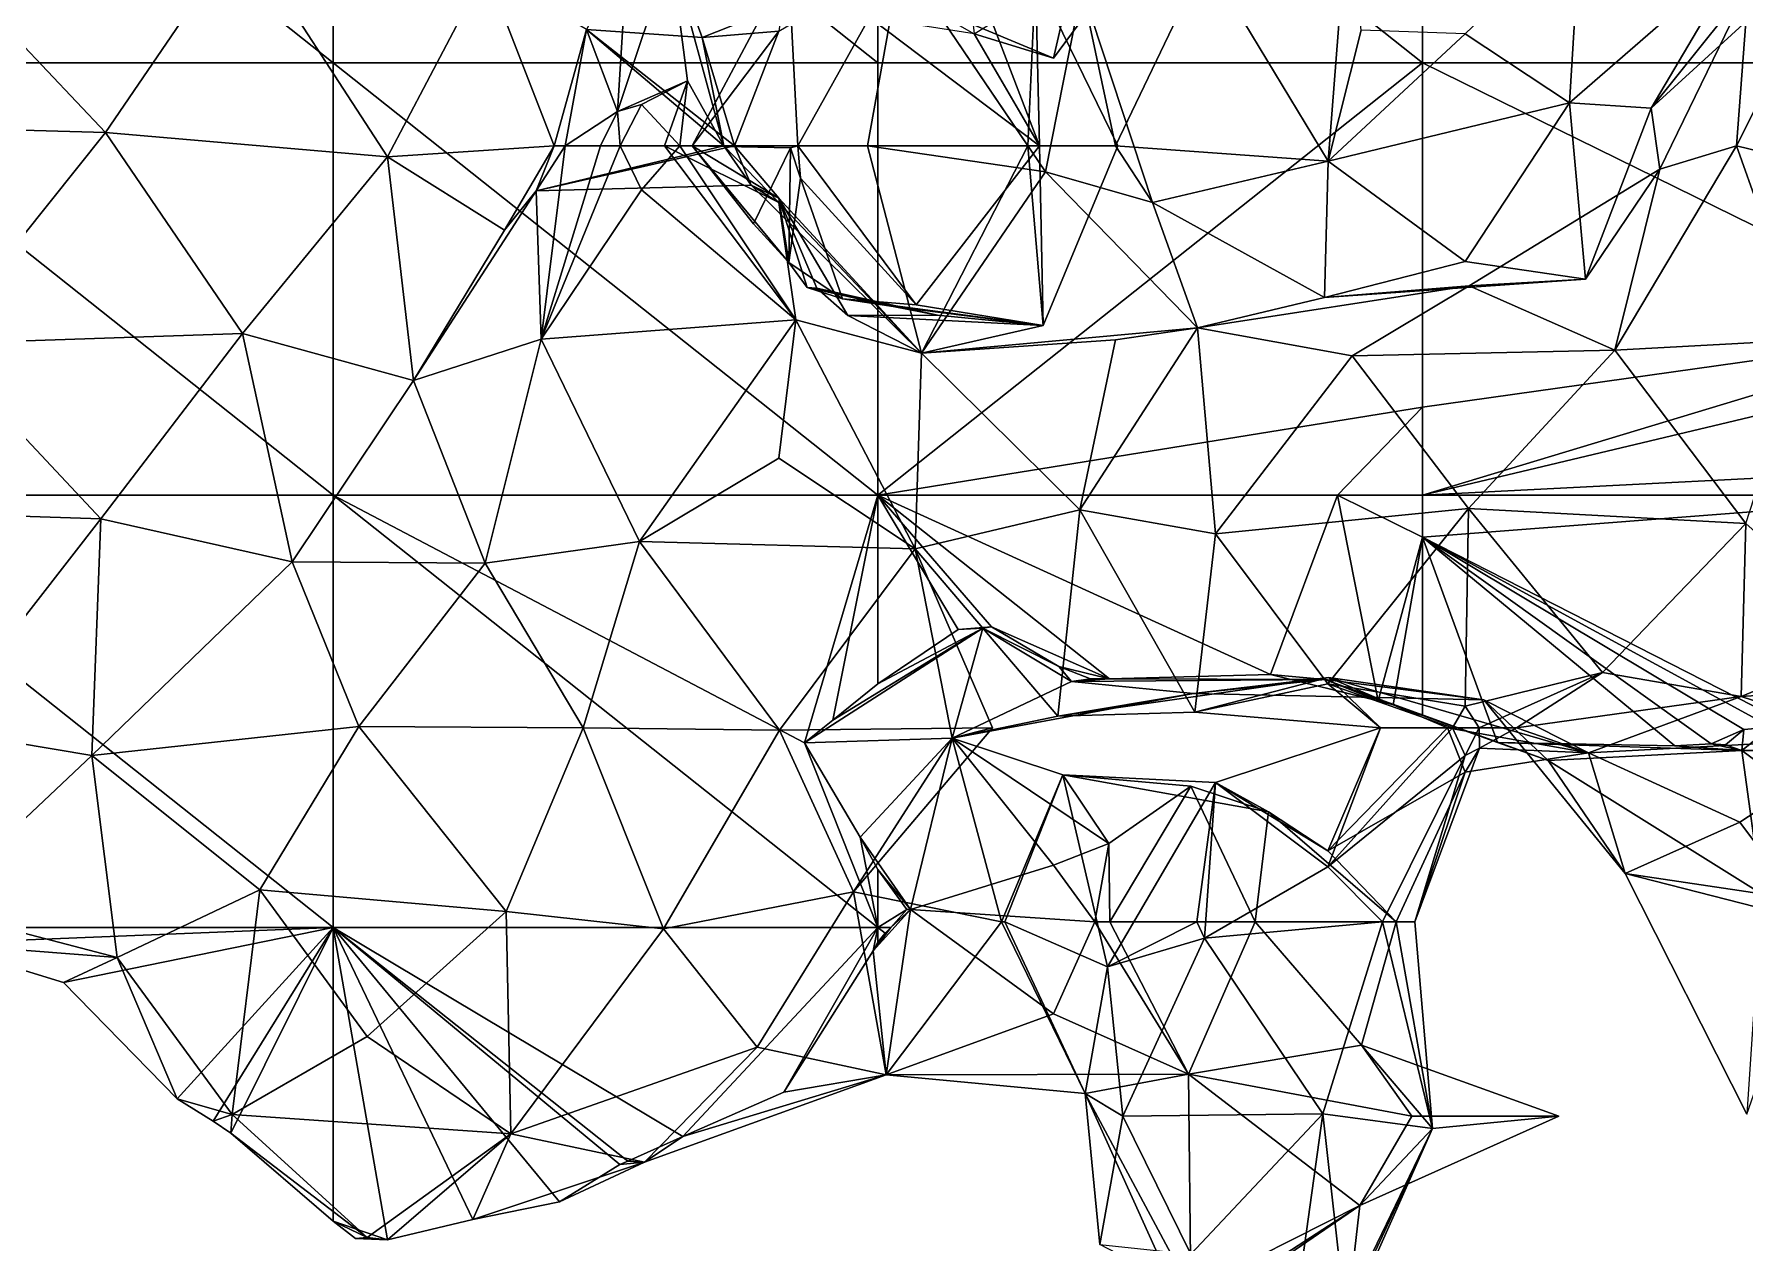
# Model space of a CAD drawing. Extents: x 290083 to 295691, y 4553739 to 4561622.
# Drawn here: x 294992.5 to 295149.6, y 4559518.9 to 4559629.9 of the extents above; entities that cross this region are included whole.
import ezdxf

# ---------------------------------------------------------------- set-up
doc = ezdxf.new("R2010")
doc.units = 0
doc.layers.add('Au_ppm_Pref_-_0_3', color=7, linetype='CONTINUOUS')

msp = doc.modelspace()

# ---------------------------------------------------------------- linework, layer by layer
at = {"layer": 'Au_ppm_Pref_-_0_3'}
for points in [[(294970, 4559666.93, 1874.71), (295020, 4559666.93, 1883.11), (295020, 4559627.24, 1884.66)], [(295020, 4559627.24, 1884.66), (294970, 4559627.24, 1877.68), (294970, 4559666.93, 1874.71)], [(295020, 4559666.93, 1883.11), (295070, 4559666.93, 1893.68), (295070, 4559627.24, 1888.21)], [(295070, 4559627.24, 1888.21), (295020, 4559627.24, 1884.66), (295020, 4559666.93, 1883.11)], [(295070, 4559666.93, 1893.68), (295120, 4559666.93, 1892.33), (295120, 4559627.24, 1892)], [(295120, 4559627.24, 1892), (295070, 4559627.24, 1888.21), (295070, 4559666.93, 1893.68)], [(295120, 4559666.93, 1892.33), (295170, 4559666.93, 1887.9), (295170, 4559627.24, 1893.94)], [(295170, 4559627.24, 1893.94), (295120, 4559627.24, 1892), (295120, 4559666.93, 1892.33)], [(295113.18, 4559641.82, 1886.37), (295100.07, 4559636.86, 1882.61), (295111.33, 4559618.21, 1883.02)], [(295113.18, 4559641.82, 1886.37), (295111.33, 4559618.21, 1883.02), (295114.36, 4559630.26, 1884.84)], [(295095.33, 4559640.16, 1858.54), (295086.11, 4559627.68, 1856.33), (295078.84, 4559629.91, 1859.01)], [(295095.33, 4559640.16, 1858.54), (295087.64, 4559634.34, 1852.02), (295086.11, 4559627.68, 1856.33)], [(294999.08, 4559620.84, 1865.35), (295011.62, 4559639.21, 1864.14), (294983.09, 4559637.78, 1866.68)], [(294999.08, 4559620.84, 1865.35), (295024.97, 4559618.63, 1863.43), (295011.62, 4559639.21, 1864.14)], [(295033.99, 4559635.78, 1866.27), (295011.62, 4559639.21, 1864.14), (295024.97, 4559618.63, 1863.43)], [(295133.48, 4559623.58, 1881.51), (295134.51, 4559640.04, 1886.9), (295123.91, 4559629.91, 1885.28)], [(295134.51, 4559640.04, 1886.9), (295133.48, 4559623.58, 1881.51), (295149.5, 4559637.49, 1882.79)], [(295149.93, 4559634.25, 1871.57), (295159.6, 4559640.1, 1875.62), (295140.98, 4559623.09, 1876.83)], [(295140.98, 4559623.09, 1876.83), (295159.6, 4559640.1, 1875.62), (295149.5, 4559637.49, 1882.79)], [(295149.93, 4559634.25, 1871.57), (295148.83, 4559619.62, 1864.87), (295159.05, 4559639.94, 1864.7)], [(295163.65, 4559616.03, 1861.13), (295159.05, 4559639.94, 1864.7), (295148.83, 4559619.62, 1864.87)], [(294983.09, 4559637.78, 1866.68), (294975.05, 4559621.52, 1863.01), (294999.08, 4559620.84, 1865.35)], [(295043.26, 4559630.31, 1870.89), (295046.1, 4559622.77, 1876.83), (295047.02, 4559637.46, 1871.49)], [(295050.98, 4559637.46, 1872.15), (295047.02, 4559637.46, 1871.49), (295046.1, 4559622.77, 1876.83)], [(295050.98, 4559637.46, 1872.15), (295046.1, 4559622.77, 1876.83), (295052.53, 4559625.6, 1876.83)], [(295072.12, 4559636.83, 1870.12), (295050.98, 4559637.46, 1872.15), (295053.88, 4559629.58, 1870.89)], [(295050.98, 4559637.46, 1872.15), (295052.53, 4559625.6, 1876.83), (295055.84, 4559619.64, 1873.28)], [(295050.98, 4559637.46, 1872.15), (295055.84, 4559619.64, 1873.28), (295053.88, 4559629.58, 1870.89)], [(295078.02, 4559637.46, 1861.14), (295078.84, 4559629.91, 1859.01), (295084.83, 4559619.64, 1859.61)], [(295078.02, 4559637.46, 1861.14), (295084.83, 4559619.64, 1859.61), (295084.48, 4559635.15, 1864.95)], [(295149.5, 4559637.49, 1882.79), (295133.48, 4559623.58, 1881.51), (295140.98, 4559623.09, 1876.83)], [(295033.99, 4559635.78, 1866.27), (295024.97, 4559618.63, 1863.43), (295040.27, 4559619.64, 1868.74)], [(295033.99, 4559635.78, 1866.27), (295040.27, 4559619.64, 1868.74), (295043.26, 4559630.31, 1870.89)], [(295060.91, 4559630.17, 1867.38), (295052.96, 4559619.64, 1864.95), (295061.79, 4559636.22, 1864.95)], [(295061.79, 4559636.22, 1864.95), (295052.96, 4559619.64, 1864.95), (295062.66, 4559619.64, 1859.84)], [(295060.91, 4559630.17, 1867.38), (295072.12, 4559636.83, 1870.12), (295053.88, 4559629.58, 1870.89)], [(295061.79, 4559636.22, 1864.95), (295062.66, 4559619.64, 1859.84), (295069.23, 4559631.41, 1859.01)], [(295085.39, 4559617.25, 1872.02), (295072.12, 4559636.83, 1870.12), (295069.03, 4559619.64, 1870.89)], [(295072.12, 4559636.83, 1870.12), (295083.77, 4559619.64, 1869.79), (295069.03, 4559619.64, 1870.89)], [(295085.39, 4559617.25, 1872.02), (295088.73, 4559634.13, 1875.81), (295072.12, 4559636.83, 1870.12)], [(295083.77, 4559619.64, 1869.79), (295072.12, 4559636.83, 1870.12), (295084.48, 4559635.15, 1864.95)], [(295100.07, 4559636.86, 1882.61), (295088.73, 4559634.13, 1875.81), (295091.81, 4559619.64, 1880.08)], [(295111.33, 4559618.21, 1883.02), (295100.07, 4559636.86, 1882.61), (295091.81, 4559619.64, 1880.08)], [(295073.51, 4559632.93, 1857.5), (295086.11, 4559627.68, 1856.33), (295087.64, 4559634.34, 1852.02)], [(295083.77, 4559619.64, 1869.79), (295084.48, 4559635.15, 1864.95), (295092.01, 4559619.64, 1864.95)], [(295084.48, 4559635.15, 1864.95), (295084.83, 4559619.64, 1859.61), (295092.01, 4559619.64, 1864.95)], [(295085.39, 4559617.25, 1872.02), (295095.2, 4559614.42, 1877.73), (295088.73, 4559634.13, 1875.81)], [(295095.2, 4559614.42, 1877.73), (295091.81, 4559619.64, 1880.08), (295088.73, 4559634.13, 1875.81)], [(295149.93, 4559634.25, 1871.57), (295140.98, 4559623.09, 1876.83), (295141.77, 4559617.49, 1871.67)], [(295149.93, 4559634.25, 1871.57), (295141.77, 4559617.49, 1871.67), (295148.83, 4559619.62, 1864.87)], [(295073.51, 4559632.93, 1857.5), (295078.84, 4559629.91, 1859.01), (295086.11, 4559627.68, 1856.33)], [(295084.83, 4559619.64, 1859.61), (295069.23, 4559631.41, 1859.01), (295062.66, 4559619.64, 1859.84)], [(295084.83, 4559619.64, 1859.61), (295078.84, 4559629.91, 1859.01), (295069.23, 4559631.41, 1859.01)], [(295043.26, 4559630.31, 1870.89), (295040.27, 4559619.64, 1868.74), (295056.83, 4559619.64, 1868.97)], [(295043.26, 4559630.31, 1870.89), (295041.3, 4559619.64, 1873.52), (295046.1, 4559622.77, 1876.83)], [(295043.26, 4559630.31, 1870.89), (295055.84, 4559619.64, 1873.28), (295041.3, 4559619.64, 1873.52)], [(295043.26, 4559630.31, 1870.89), (295053.88, 4559629.58, 1870.89), (295055.84, 4559619.64, 1873.28)], [(295043.26, 4559630.31, 1870.89), (295056.83, 4559619.64, 1868.97), (295053.88, 4559629.58, 1870.89)], [(295060.91, 4559630.17, 1867.38), (295056.83, 4559619.64, 1868.97), (295052.96, 4559619.64, 1864.95)], [(295060.91, 4559630.17, 1867.38), (295053.88, 4559629.58, 1870.89), (295056.83, 4559619.64, 1868.97)], [(295114.36, 4559630.26, 1884.84), (295111.33, 4559618.21, 1883.02), (295123.91, 4559629.91, 1885.28)], [(295133.48, 4559623.58, 1881.51), (295123.91, 4559629.91, 1885.28), (295111.33, 4559618.21, 1883.02)], [(294970, 4559627.24, 1877.68), (295020, 4559627.24, 1884.66), (295020, 4559587.56, 1887.2)], [(295020, 4559587.56, 1887.2), (294970, 4559587.56, 1874.61), (294970, 4559627.24, 1877.68)], [(295020, 4559627.24, 1884.66), (295070, 4559627.24, 1888.21), (295070, 4559587.56, 1890.68)], [(295070, 4559587.56, 1890.68), (295020, 4559587.56, 1887.2), (295020, 4559627.24, 1884.66)], [(295070, 4559587.56, 1890.68), (295070, 4559627.24, 1888.21), (295120, 4559627.24, 1892)], [(295120, 4559627.24, 1892), (295120, 4559595.63, 1895.47), (295070, 4559587.56, 1890.68)], [(295120, 4559627.24, 1892), (295170, 4559627.24, 1893.94), (295170, 4559602.67, 1895.47)], [(295170, 4559602.67, 1895.47), (295120, 4559595.63, 1895.47), (295120, 4559627.24, 1892)], [(295052.53, 4559625.6, 1876.83), (295046.1, 4559622.77, 1876.83), (295048.31, 4559623.43, 1878.09)], [(295052.53, 4559625.6, 1876.83), (295048.31, 4559623.43, 1878.09), (295051.82, 4559619.64, 1878.48)], [(295050.42, 4559619.64, 1876.83), (295052.53, 4559625.6, 1876.83), (295051.82, 4559619.64, 1878.48)], [(295050.42, 4559619.64, 1876.83), (295055.84, 4559619.64, 1873.28), (295052.53, 4559625.6, 1876.83)], [(295046.1, 4559622.77, 1876.83), (295046.33, 4559619.64, 1877.76), (295048.31, 4559623.43, 1878.09)], [(295051.82, 4559619.64, 1878.48), (295048.31, 4559623.43, 1878.09), (295046.33, 4559619.64, 1877.76)], [(295111.33, 4559618.21, 1883.02), (295123.91, 4559609.02, 1880.37), (295133.48, 4559623.58, 1881.51)], [(295133.48, 4559623.58, 1881.51), (295123.91, 4559609.02, 1880.37), (295134.95, 4559607.39, 1875.7)], [(295133.48, 4559623.58, 1881.51), (295134.95, 4559607.39, 1875.7), (295140.98, 4559623.09, 1876.83)], [(295140.98, 4559623.09, 1876.83), (295134.95, 4559607.39, 1875.7), (295141.77, 4559617.49, 1871.67)], [(294983.58, 4559601.46, 1865.39), (294999.08, 4559620.84, 1865.35), (294975.05, 4559621.52, 1863.01)], [(295041.3, 4559619.64, 1873.52), (295044.53, 4559619.64, 1876.83), (295046.1, 4559622.77, 1876.83)], [(295044.53, 4559619.64, 1876.83), (295046.33, 4559619.64, 1877.76), (295046.1, 4559622.77, 1876.83)], [(294983.58, 4559601.46, 1865.39), (295011.68, 4559602.4, 1865.68), (294999.08, 4559620.84, 1865.35)], [(294999.08, 4559620.84, 1865.35), (295011.68, 4559602.4, 1865.68), (295024.97, 4559618.63, 1863.43)], [(295027.35, 4559598.07, 1869.63), (295024.97, 4559618.63, 1863.43), (295011.68, 4559602.4, 1865.68)], [(295040.27, 4559619.64, 1868.74), (295024.97, 4559618.63, 1863.43), (295035.71, 4559611.9, 1868.31)], [(295024.97, 4559618.63, 1863.43), (295027.35, 4559598.07, 1869.63), (295035.71, 4559611.9, 1868.31)], [(295040.27, 4559619.64, 1868.74), (295035.71, 4559611.9, 1868.31), (295038.64, 4559615.51, 1870.89)], [(295055.84, 4559619.64, 1873.28), (295058.35, 4559616.02, 1870.89), (295038.64, 4559615.51, 1870.89)], [(295055.84, 4559619.64, 1873.28), (295038.64, 4559615.51, 1870.89), (295041.3, 4559619.64, 1873.52)], [(295056.83, 4559619.64, 1868.97), (295040.27, 4559619.64, 1868.74), (295038.64, 4559615.51, 1870.89)], [(295056.83, 4559619.64, 1868.97), (295038.64, 4559615.51, 1870.89), (295058.35, 4559616.02, 1870.89)], [(295038.64, 4559615.51, 1870.89), (295039.1, 4559601.89, 1876.03), (295041.3, 4559619.64, 1873.52)], [(295041.3, 4559619.64, 1873.52), (295039.1, 4559601.89, 1876.03), (295044.53, 4559619.64, 1876.83)], [(295039.1, 4559601.89, 1876.03), (295046.33, 4559619.64, 1877.76), (295044.53, 4559619.64, 1876.83)], [(295039.1, 4559601.89, 1876.03), (295048.31, 4559615.58, 1878.18), (295046.33, 4559619.64, 1877.76)], [(295048.31, 4559615.58, 1878.18), (295051.82, 4559619.64, 1878.48), (295046.33, 4559619.64, 1877.76)], [(295062.46, 4559603.66, 1877.93), (295051.82, 4559619.64, 1878.48), (295048.31, 4559615.58, 1878.18)], [(295062.46, 4559603.66, 1877.93), (295050.42, 4559619.64, 1876.83), (295051.82, 4559619.64, 1878.48)], [(295050.42, 4559619.64, 1876.83), (295062.46, 4559603.66, 1877.93), (295060.91, 4559614.44, 1872.62)], [(295050.42, 4559619.64, 1876.83), (295060.91, 4559614.44, 1872.62), (295055.84, 4559619.64, 1873.28)], [(295052.96, 4559619.64, 1864.95), (295060.91, 4559614.81, 1869.28), (295061.82, 4559608.91, 1865.44)], [(295058.57, 4559612.46, 1864.95), (295052.96, 4559619.64, 1864.95), (295061.82, 4559608.91, 1865.44)], [(295062.66, 4559619.64, 1859.84), (295052.96, 4559619.64, 1864.95), (295061.96, 4559619.44, 1860.29)], [(295058.57, 4559612.46, 1864.95), (295061.96, 4559619.44, 1860.29), (295052.96, 4559619.64, 1864.95)], [(295060.91, 4559614.81, 1869.28), (295052.96, 4559619.64, 1864.95), (295056.83, 4559619.64, 1868.97)], [(295058.35, 4559616.02, 1870.89), (295055.84, 4559619.64, 1873.28), (295060.91, 4559614.44, 1872.62)], [(295058.35, 4559616.02, 1870.89), (295060.91, 4559614.81, 1869.28), (295056.83, 4559619.64, 1868.97)], [(295061.82, 4559608.91, 1865.44), (295061.96, 4559619.44, 1860.29), (295058.57, 4559612.46, 1864.95)], [(295061.82, 4559608.91, 1865.44), (295062.9, 4559616.67, 1860.94), (295061.96, 4559619.44, 1860.29)], [(295062.9, 4559616.67, 1860.94), (295062.66, 4559619.64, 1859.84), (295061.96, 4559619.44, 1860.29)], [(295062.66, 4559619.64, 1859.84), (295062.9, 4559616.67, 1860.94), (295073.51, 4559605.02, 1860.08)], [(295084.83, 4559619.64, 1859.61), (295062.66, 4559619.64, 1859.84), (295073.51, 4559605.02, 1860.08)], [(295085.39, 4559617.25, 1872.02), (295069.03, 4559619.64, 1870.89), (295074.01, 4559600.59, 1870.51)], [(295069.03, 4559619.64, 1870.89), (295083.77, 4559619.64, 1869.79), (295074.01, 4559600.59, 1870.51)], [(295085.18, 4559603.13, 1864.95), (295084.83, 4559619.64, 1859.61), (295073.51, 4559605.02, 1860.08)], [(295083.77, 4559619.64, 1869.79), (295085.18, 4559603.13, 1864.95), (295074.01, 4559600.59, 1870.51)], [(295083.77, 4559619.64, 1869.79), (295092.01, 4559619.64, 1864.95), (295085.18, 4559603.13, 1864.95)], [(295085.18, 4559603.13, 1864.95), (295092.01, 4559619.64, 1864.95), (295084.83, 4559619.64, 1859.61)], [(295091.81, 4559619.64, 1880.08), (295095.2, 4559614.42, 1877.73), (295111.33, 4559618.21, 1883.02)], [(295095.2, 4559614.42, 1877.73), (295111, 4559605.71, 1876.43), (295111.33, 4559618.21, 1883.02)], [(295111.33, 4559618.21, 1883.02), (295111, 4559605.71, 1876.43), (295123.91, 4559609.02, 1880.37)], [(295137.64, 4559600.88, 1865.94), (295155.15, 4559601.82, 1861.86), (295148.83, 4559619.62, 1864.87)], [(295137.64, 4559600.88, 1865.94), (295148.83, 4559619.62, 1864.87), (295141.77, 4559617.49, 1871.67)], [(295155.15, 4559601.82, 1861.86), (295163.65, 4559616.03, 1861.13), (295148.83, 4559619.62, 1864.87)], [(295061.82, 4559608.91, 1865.44), (295066.74, 4559605.58, 1863.45), (295062.9, 4559616.67, 1860.94)], [(295073.51, 4559605.02, 1860.08), (295062.9, 4559616.67, 1860.94), (295066.74, 4559605.58, 1863.45)], [(295099.33, 4559602.93, 1869.96), (295085.39, 4559617.25, 1872.02), (295074.01, 4559600.59, 1870.51)], [(295095.2, 4559614.42, 1877.73), (295085.39, 4559617.25, 1872.02), (295099.33, 4559602.93, 1869.96)], [(295137.64, 4559600.88, 1865.94), (295141.77, 4559617.49, 1871.67), (295124.27, 4559606.77, 1870.78)], [(295141.77, 4559617.49, 1871.67), (295134.95, 4559607.39, 1875.7), (295124.27, 4559606.77, 1870.78)], [(295035.71, 4559611.9, 1868.31), (295027.35, 4559598.07, 1869.63), (295038.64, 4559615.51, 1870.89)], [(295027.35, 4559598.07, 1869.63), (295039.1, 4559601.89, 1876.03), (295038.64, 4559615.51, 1870.89)], [(295062.46, 4559603.66, 1877.93), (295048.31, 4559615.58, 1878.18), (295039.1, 4559601.89, 1876.03)], [(295058.35, 4559616.02, 1870.89), (295060.91, 4559614.44, 1872.62), (295074.01, 4559600.59, 1870.51)], [(295060.91, 4559614.81, 1869.28), (295058.35, 4559616.02, 1870.89), (295074.01, 4559600.59, 1870.51)], [(295061.82, 4559608.91, 1865.44), (295060.91, 4559614.81, 1869.28), (295063.5, 4559606.61, 1865.32)], [(295060.91, 4559614.81, 1869.28), (295064.38, 4559606.57, 1866.12), (295063.5, 4559606.61, 1865.32)], [(295060.91, 4559614.81, 1869.28), (295067.23, 4559604.05, 1866.84), (295064.38, 4559606.57, 1866.12)], [(295060.91, 4559614.81, 1869.28), (295074.01, 4559600.59, 1870.51), (295067.23, 4559604.05, 1866.84)], [(295062.46, 4559603.66, 1877.93), (295074.01, 4559600.59, 1870.51), (295060.91, 4559614.44, 1872.62)], [(295095.2, 4559614.42, 1877.73), (295099.33, 4559602.93, 1869.96), (295111, 4559605.71, 1876.43)], [(295066.74, 4559605.58, 1863.45), (295061.82, 4559608.91, 1865.44), (295063.5, 4559606.61, 1865.32)], [(295134.95, 4559607.39, 1875.7), (295123.91, 4559609.02, 1880.37), (295111, 4559605.71, 1876.43)], [(295111, 4559605.71, 1876.43), (295124.27, 4559606.77, 1870.78), (295134.95, 4559607.39, 1875.7)], [(295064.38, 4559606.57, 1866.12), (295071.4, 4559604.87, 1864.95), (295063.5, 4559606.61, 1865.32)], [(295071.4, 4559604.87, 1864.95), (295066.74, 4559605.58, 1863.45), (295063.5, 4559606.61, 1865.32)], [(295064.38, 4559606.57, 1866.12), (295075.47, 4559604.08, 1865.34), (295071.4, 4559604.87, 1864.95)], [(295067.23, 4559604.05, 1866.84), (295075.47, 4559604.08, 1865.34), (295064.38, 4559606.57, 1866.12)], [(295099.33, 4559602.93, 1869.96), (295124.27, 4559606.77, 1870.78), (295111, 4559605.71, 1876.43)], [(295124.27, 4559606.77, 1870.78), (295099.33, 4559602.93, 1869.96), (295113.54, 4559600.35, 1866.49)], [(295137.64, 4559600.88, 1865.94), (295124.27, 4559606.77, 1870.78), (295113.54, 4559600.35, 1866.49)], [(295066.74, 4559605.58, 1863.45), (295071.4, 4559604.87, 1864.95), (295085.18, 4559603.13, 1864.95)], [(295066.74, 4559605.58, 1863.45), (295085.18, 4559603.13, 1864.95), (295073.51, 4559605.02, 1860.08)], [(295067.23, 4559604.05, 1866.84), (295085.18, 4559603.13, 1864.95), (295075.47, 4559604.08, 1865.34)], [(295074.01, 4559600.59, 1870.51), (295085.18, 4559603.13, 1864.95), (295067.23, 4559604.05, 1866.84)], [(295075.47, 4559604.08, 1865.34), (295085.18, 4559603.13, 1864.95), (295071.4, 4559604.87, 1864.95)], [(295062.46, 4559603.66, 1877.93), (295039.1, 4559601.89, 1876.03), (295048.12, 4559583.31, 1877.29)], [(295060.91, 4559590.96, 1880.45), (295062.46, 4559603.66, 1877.93), (295048.12, 4559583.31, 1877.29)], [(295073.41, 4559582.62, 1876.45), (295062.46, 4559603.66, 1877.93), (295060.91, 4559590.96, 1880.45)], [(295074.01, 4559600.59, 1870.51), (295062.46, 4559603.66, 1877.93), (295073.41, 4559582.62, 1876.45)], [(295099.33, 4559602.93, 1869.96), (295074.01, 4559600.59, 1870.51), (295091.8, 4559601.82, 1867.63)], [(295091.8, 4559601.82, 1867.63), (295088.54, 4559586.2, 1871.27), (295099.33, 4559602.93, 1869.96)], [(295100.99, 4559584, 1866.02), (295099.33, 4559602.93, 1869.96), (295088.54, 4559586.2, 1871.27)], [(295113.54, 4559600.35, 1866.49), (295099.33, 4559602.93, 1869.96), (295100.99, 4559584, 1866.02)], [(295120, 4559587.56, 1896.36), (295170, 4559602.67, 1895.47), (295169.56, 4559599.36, 1895.68)], [(295120, 4559587.56, 1896.36), (295120, 4559595.63, 1895.47), (295170, 4559602.67, 1895.47)], [(294983.58, 4559601.46, 1865.39), (294977.3, 4559586.09, 1863.76), (294998.67, 4559585.39, 1866.85)], [(294983.58, 4559601.46, 1865.39), (294998.67, 4559585.39, 1866.85), (295011.68, 4559602.4, 1865.68)], [(295011.68, 4559602.4, 1865.68), (294998.67, 4559585.39, 1866.85), (295016.23, 4559581.43, 1869.17)], [(295011.68, 4559602.4, 1865.68), (295016.23, 4559581.43, 1869.17), (295027.35, 4559598.07, 1869.63)], [(295027.35, 4559598.07, 1869.63), (295033.93, 4559581.32, 1872.62), (295039.1, 4559601.89, 1876.03)], [(295039.1, 4559601.89, 1876.03), (295033.93, 4559581.32, 1872.62), (295048.12, 4559583.31, 1877.29)], [(295091.8, 4559601.82, 1867.63), (295074.01, 4559600.59, 1870.51), (295088.54, 4559586.2, 1871.27)], [(295124.22, 4559586.33, 1866.62), (295137.64, 4559600.88, 1865.94), (295113.54, 4559600.35, 1866.49)], [(295124.22, 4559586.33, 1866.62), (295149.66, 4559584.96, 1865.41), (295137.64, 4559600.88, 1865.94)], [(295137.64, 4559600.88, 1865.94), (295149.66, 4559584.96, 1865.41), (295155.15, 4559601.82, 1861.86)], [(295074.01, 4559600.59, 1870.51), (295073.41, 4559582.62, 1876.45), (295088.54, 4559586.2, 1871.27)], [(295124.22, 4559586.33, 1866.62), (295113.54, 4559600.35, 1866.49), (295100.99, 4559584, 1866.02)], [(295120, 4559587.56, 1896.36), (295169.56, 4559599.36, 1895.68), (295169.41, 4559590.07, 1896.25)], [(295016.23, 4559581.43, 1869.17), (295033.93, 4559581.32, 1872.62), (295027.35, 4559598.07, 1869.63)], [(295120, 4559595.63, 1895.47), (295112.2, 4559587.56, 1895.47), (295070, 4559587.56, 1890.68)], [(295120, 4559595.63, 1895.47), (295120, 4559587.56, 1896.36), (295112.2, 4559587.56, 1895.47)], [(295060.91, 4559590.96, 1880.45), (295048.12, 4559583.31, 1877.29), (295073.41, 4559582.62, 1876.45)], [(295120, 4559587.56, 1896.36), (295169.41, 4559590.07, 1896.25), (295170, 4559587.56, 1896.41)], [(294970, 4559587.56, 1874.61), (295020, 4559587.56, 1887.2), (295020, 4559547.87, 1880.75)], [(295020, 4559547.87, 1880.75), (294970, 4559547.87, 1870.94), (294970, 4559587.56, 1874.61)], [(295063.25, 4559564.82, 1888.98), (295020, 4559587.56, 1887.2), (295070, 4559587.56, 1890.68)], [(295070, 4559547.87, 1888.53), (295020, 4559587.56, 1887.2), (295063.25, 4559564.82, 1888.98)], [(295070, 4559547.87, 1888.53), (295020, 4559547.87, 1880.75), (295020, 4559587.56, 1887.2)], [(295065.86, 4559566.91, 1889.27), (295063.25, 4559564.82, 1888.98), (295070, 4559587.56, 1890.68)], [(295070, 4559570.24, 1889.74), (295065.86, 4559566.91, 1889.27), (295070, 4559587.56, 1890.68)], [(295077.36, 4559575.22, 1889.82), (295070, 4559570.24, 1889.74), (295070, 4559587.56, 1890.68)], [(295080.44, 4559575.46, 1889.75), (295077.36, 4559575.22, 1889.82), (295070, 4559587.56, 1890.68)], [(295091.25, 4559570.69, 1889.21), (295080.44, 4559575.46, 1889.75), (295070, 4559587.56, 1890.68)], [(295106.04, 4559571.08, 1890.97), (295091.25, 4559570.69, 1889.21), (295070, 4559587.56, 1890.68)], [(295106.04, 4559571.08, 1890.97), (295070, 4559587.56, 1890.68), (295112.2, 4559587.56, 1895.47)], [(295115.91, 4559568.66, 1891.54), (295106.04, 4559571.08, 1890.97), (295112.2, 4559587.56, 1895.47)], [(295112.2, 4559587.56, 1895.47), (295120, 4559583.71, 1895.47), (295115.91, 4559568.66, 1891.54)], [(295112.2, 4559587.56, 1895.47), (295120, 4559587.56, 1896.36), (295120, 4559583.71, 1895.47)], [(295170, 4559587.56, 1896.41), (295157.96, 4559564.34, 1895.47), (295120, 4559583.71, 1895.47)], [(295120, 4559583.71, 1895.47), (295120, 4559587.56, 1896.36), (295170, 4559587.56, 1896.41)], [(294998.67, 4559585.39, 1866.85), (294977.3, 4559586.09, 1863.76), (294983.62, 4559566.04, 1865.59)], [(294983.62, 4559566.04, 1865.59), (294997.83, 4559563.64, 1869.92), (294998.67, 4559585.39, 1866.85)], [(295016.23, 4559581.43, 1869.17), (294998.67, 4559585.39, 1866.85), (294997.83, 4559563.64, 1869.92)], [(295088.54, 4559586.2, 1871.27), (295073.41, 4559582.62, 1876.45), (295086.52, 4559567.28, 1877)], [(295088.54, 4559586.2, 1871.27), (295086.52, 4559567.28, 1877), (295099.1, 4559567.64, 1871.19)], [(295088.54, 4559586.2, 1871.27), (295099.1, 4559567.64, 1871.19), (295100.99, 4559584, 1866.02)], [(295124.22, 4559586.33, 1866.62), (295100.99, 4559584, 1866.02), (295111.31, 4559570.23, 1866.3)], [(295123.91, 4559568.18, 1870.22), (295124.22, 4559586.33, 1866.62), (295111.31, 4559570.23, 1866.3)], [(295123.91, 4559568.18, 1870.22), (295136.51, 4559571.26, 1866.64), (295124.22, 4559586.33, 1866.62)], [(295124.22, 4559586.33, 1866.62), (295136.51, 4559571.26, 1866.64), (295149.66, 4559584.96, 1865.41)], [(295099.1, 4559567.64, 1871.19), (295111.31, 4559570.23, 1866.3), (295100.99, 4559584, 1866.02)], [(295117.31, 4559568.32, 1891.62), (295115.91, 4559568.66, 1891.54), (295120, 4559583.71, 1895.47)], [(295120, 4559567.34, 1891.7), (295117.31, 4559568.32, 1891.62), (295120, 4559583.71, 1895.47)], [(295126.89, 4559564.85, 1892.22), (295120, 4559567.34, 1891.7), (295120, 4559583.71, 1895.47)], [(295143.15, 4559564.55, 1894.73), (295126.89, 4559564.85, 1892.22), (295120, 4559583.71, 1895.47)], [(295146.49, 4559564.72, 1895.29), (295143.15, 4559564.55, 1894.73), (295120, 4559583.71, 1895.47)], [(295120, 4559583.71, 1895.47), (295149.48, 4559566.04, 1895.39), (295146.49, 4559564.72, 1895.29)], [(295152.01, 4559566.27, 1895.43), (295149.48, 4559566.04, 1895.39), (295120, 4559583.71, 1895.47)], [(295157.96, 4559564.34, 1895.47), (295152.01, 4559566.27, 1895.43), (295120, 4559583.71, 1895.47)], [(295149.66, 4559584.96, 1865.41), (295136.51, 4559571.26, 1866.64), (295149.25, 4559569.07, 1871.13)], [(295149.66, 4559584.96, 1865.41), (295149.25, 4559569.07, 1871.13), (295161.7, 4559574.2, 1867.62)], [(295033.93, 4559581.32, 1872.62), (295042.94, 4559566.19, 1873.42), (295048.12, 4559583.31, 1877.29)], [(295048.12, 4559583.31, 1877.29), (295042.94, 4559566.19, 1873.42), (295060.96, 4559565.98, 1875.39)], [(295048.12, 4559583.31, 1877.29), (295060.96, 4559565.98, 1875.39), (295073.41, 4559582.62, 1876.45)], [(295080.51, 4559566.19, 1876.83), (295073.41, 4559582.62, 1876.45), (295060.96, 4559565.98, 1875.39)], [(295073.41, 4559582.62, 1876.45), (295080.51, 4559566.19, 1876.83), (295076.8, 4559565.26, 1882.02)], [(295073.41, 4559582.62, 1876.45), (295076.8, 4559565.26, 1882.02), (295086.52, 4559567.28, 1877)], [(295022.36, 4559566.31, 1871), (295016.23, 4559581.43, 1869.17), (294997.83, 4559563.64, 1869.92)], [(295033.93, 4559581.32, 1872.62), (295016.23, 4559581.43, 1869.17), (295022.36, 4559566.31, 1871)], [(295033.93, 4559581.32, 1872.62), (295022.36, 4559566.31, 1871), (295042.94, 4559566.19, 1873.42)], [(295065.86, 4559566.91, 1889.27), (295079.64, 4559575.34, 1888.71), (295063.25, 4559564.82, 1888.98)], [(295079.64, 4559575.34, 1888.71), (295076.8, 4559565.26, 1882.02), (295063.25, 4559564.82, 1888.98)], [(295079.64, 4559575.34, 1888.71), (295065.86, 4559566.91, 1889.27), (295070, 4559570.24, 1889.74)], [(295079.64, 4559575.34, 1888.71), (295070, 4559570.24, 1889.74), (295077.36, 4559575.22, 1889.82)], [(295087.77, 4559570.46, 1888.06), (295076.8, 4559565.26, 1882.02), (295079.64, 4559575.34, 1888.71)], [(295080.44, 4559575.46, 1889.75), (295079.64, 4559575.34, 1888.71), (295077.36, 4559575.22, 1889.82)], [(295086.61, 4559571.82, 1889.39), (295079.64, 4559575.34, 1888.71), (295080.44, 4559575.46, 1889.75)], [(295087.77, 4559570.46, 1888.06), (295079.64, 4559575.34, 1888.71), (295086.61, 4559571.82, 1889.39)], [(295091.25, 4559570.69, 1889.21), (295086.61, 4559571.82, 1889.39), (295080.44, 4559575.46, 1889.75)], [(295149.25, 4559569.07, 1871.13), (295177.24, 4559570.91, 1871.39), (295161.7, 4559574.2, 1867.62)], [(295091.25, 4559570.69, 1889.21), (295089.51, 4559570.69, 1889.25), (295086.61, 4559571.82, 1889.39)], [(295089.51, 4559570.69, 1889.25), (295087.77, 4559570.46, 1888.06), (295086.61, 4559571.82, 1889.39)], [(295106.04, 4559571.08, 1890.97), (295111.02, 4559570.62, 1888.58), (295091.25, 4559570.69, 1889.21)], [(295115.91, 4559568.66, 1891.54), (295111.02, 4559570.62, 1888.58), (295106.04, 4559571.08, 1890.97)], [(295123.91, 4559568.18, 1870.22), (295125.19, 4559566.19, 1870.28), (295136.51, 4559571.26, 1866.64)], [(295128.63, 4559566.19, 1870.89), (295136.51, 4559571.26, 1866.64), (295125.19, 4559566.19, 1870.28)], [(295128.63, 4559566.19, 1870.89), (295149.25, 4559569.07, 1871.13), (295136.51, 4559571.26, 1866.64)], [(295098.97, 4559569.36, 1882.79), (295076.8, 4559565.26, 1882.02), (295087.77, 4559570.46, 1888.06)], [(295111.37, 4559570.82, 1877.09), (295086.52, 4559567.28, 1877), (295098.97, 4559569.36, 1882.79)], [(295086.52, 4559567.28, 1877), (295111.37, 4559570.82, 1877.09), (295099.1, 4559567.64, 1871.19)], [(295091.25, 4559570.69, 1889.21), (295087.77, 4559570.46, 1888.06), (295089.51, 4559570.69, 1889.25)], [(295111.02, 4559570.62, 1888.58), (295087.77, 4559570.46, 1888.06), (295091.25, 4559570.69, 1889.21)], [(295098.97, 4559569.36, 1882.79), (295087.77, 4559570.46, 1888.06), (295111.02, 4559570.62, 1888.58)], [(295125.61, 4559568.77, 1882.68), (295111.37, 4559570.82, 1877.09), (295098.97, 4559569.36, 1882.79)], [(295125.61, 4559568.77, 1882.68), (295098.97, 4559569.36, 1882.79), (295111.02, 4559570.62, 1888.58)], [(295111.37, 4559570.82, 1877.09), (295116.15, 4559566.19, 1870.89), (295099.1, 4559567.64, 1871.19)], [(295111.31, 4559570.23, 1866.3), (295099.1, 4559567.64, 1871.19), (295116.15, 4559566.19, 1870.89)], [(295117.31, 4559568.32, 1891.62), (295111.02, 4559570.62, 1888.58), (295115.91, 4559568.66, 1891.54)], [(295120, 4559567.34, 1891.7), (295111.02, 4559570.62, 1888.58), (295117.31, 4559568.32, 1891.62)], [(295131.54, 4559563.19, 1888.52), (295111.02, 4559570.62, 1888.58), (295120, 4559567.34, 1891.7)], [(295125.61, 4559568.77, 1882.68), (295111.02, 4559570.62, 1888.58), (295131.54, 4559563.19, 1888.52)], [(295123.91, 4559568.18, 1870.22), (295111.31, 4559570.23, 1866.3), (295122.76, 4559566.19, 1870.35)], [(295111.31, 4559570.23, 1866.3), (295116.15, 4559566.19, 1870.89), (295122.76, 4559566.19, 1870.35)], [(295125.61, 4559568.77, 1882.68), (295135.23, 4559563.9, 1876.64), (295111.37, 4559570.82, 1877.09)], [(295111.37, 4559570.82, 1877.09), (295135.23, 4559563.9, 1876.64), (295122.3, 4559566.19, 1871.64)], [(295111.37, 4559570.82, 1877.09), (295122.3, 4559566.19, 1871.64), (295116.15, 4559566.19, 1870.89)], [(295149.25, 4559569.07, 1871.13), (295160.97, 4559565.29, 1876.27), (295177.24, 4559570.91, 1871.39)], [(295098.97, 4559569.36, 1882.79), (295086.52, 4559567.28, 1877), (295076.8, 4559565.26, 1882.02)], [(295123.91, 4559568.18, 1870.22), (295122.76, 4559566.19, 1870.35), (295125.19, 4559566.19, 1870.28)], [(295125.61, 4559568.77, 1882.68), (295131.54, 4559563.19, 1888.52), (295138.59, 4559552.83, 1882.52)], [(295135.23, 4559563.9, 1876.64), (295125.61, 4559568.77, 1882.68), (295138.59, 4559552.83, 1882.52)], [(295135.23, 4559563.9, 1876.64), (295149.25, 4559569.07, 1871.13), (295128.63, 4559566.19, 1870.89)], [(295160.97, 4559565.29, 1876.27), (295149.25, 4559569.07, 1871.13), (295135.23, 4559563.9, 1876.64)], [(295126.89, 4559564.85, 1892.22), (295131.54, 4559563.19, 1888.52), (295120, 4559567.34, 1891.7)], [(294982.94, 4559549.6, 1871.99), (294997.83, 4559563.64, 1869.92), (294983.62, 4559566.04, 1865.59)], [(295022.36, 4559566.31, 1871), (294997.83, 4559563.64, 1869.92), (295013.27, 4559551.32, 1873.17)], [(295022.36, 4559566.31, 1871), (295013.27, 4559551.32, 1873.17), (295035.87, 4559549.32, 1872.28)], [(295022.36, 4559566.31, 1871), (295035.87, 4559549.32, 1872.28), (295042.94, 4559566.19, 1873.42)], [(295050.32, 4559547.74, 1874.15), (295042.94, 4559566.19, 1873.42), (295035.87, 4559549.32, 1872.28)], [(295042.94, 4559566.19, 1873.42), (295050.32, 4559547.74, 1874.15), (295060.96, 4559565.98, 1875.39)], [(295060.96, 4559565.98, 1875.39), (295050.32, 4559547.74, 1874.15), (295067.76, 4559551.14, 1877.52)], [(295080.51, 4559566.19, 1876.83), (295060.96, 4559565.98, 1875.39), (295067.76, 4559551.14, 1877.52)], [(295076.8, 4559565.26, 1882.02), (295068.38, 4559556.16, 1888.86), (295063.25, 4559564.82, 1888.98)], [(295068.38, 4559556.16, 1888.86), (295070, 4559547.87, 1888.53), (295063.25, 4559564.82, 1888.98)], [(295067.76, 4559551.14, 1877.52), (295076.8, 4559565.26, 1882.02), (295080.51, 4559566.19, 1876.83)], [(295081.33, 4559548.37, 1880.51), (295076.8, 4559565.26, 1882.02), (295067.76, 4559551.14, 1877.52)], [(295076.8, 4559565.26, 1882.02), (295073, 4559549.5, 1888.44), (295068.38, 4559556.16, 1888.86)], [(295076.8, 4559565.26, 1882.02), (295086.11, 4559553.58, 1884.5), (295073, 4559549.5, 1888.44)], [(295091.2, 4559555.56, 1882.77), (295086.11, 4559553.58, 1884.5), (295076.8, 4559565.26, 1882.02)], [(295081.33, 4559548.37, 1880.51), (295086.96, 4559561.88, 1877.86), (295076.8, 4559565.26, 1882.02)], [(295086.96, 4559561.88, 1877.86), (295091.2, 4559555.56, 1882.77), (295076.8, 4559565.26, 1882.02)], [(295111.31, 4559554.91, 1873.07), (295100.98, 4559561.18, 1871.48), (295116.15, 4559566.19, 1870.89)], [(295116.15, 4559566.19, 1870.89), (295100.98, 4559561.18, 1871.48), (295111.31, 4559553.43, 1869.2)], [(295111.31, 4559554.91, 1873.07), (295122.3, 4559566.19, 1871.64), (295123.91, 4559562.11, 1872.25)], [(295111.31, 4559554.91, 1873.07), (295116.15, 4559566.19, 1870.89), (295122.3, 4559566.19, 1871.64)], [(295116.15, 4559566.19, 1870.89), (295111.31, 4559553.43, 1869.2), (295122.76, 4559566.19, 1870.35)], [(295123.91, 4559563.64, 1870.04), (295122.76, 4559566.19, 1870.35), (295111.31, 4559553.43, 1869.2)], [(295122.3, 4559566.19, 1871.64), (295135.23, 4559563.9, 1876.64), (295123.91, 4559562.11, 1872.25)], [(295125.19, 4559566.19, 1870.28), (295122.76, 4559566.19, 1870.35), (295123.91, 4559563.64, 1870.04)], [(295125.22, 4559564.32, 1870.89), (295125.19, 4559566.19, 1870.28), (295123.91, 4559563.64, 1870.04)], [(295125.22, 4559564.32, 1870.89), (295128.63, 4559566.19, 1870.89), (295125.19, 4559566.19, 1870.28)], [(295125.22, 4559564.32, 1870.89), (295135.23, 4559563.9, 1876.64), (295128.63, 4559566.19, 1870.89)], [(295149.31, 4559564.1, 1894.73), (295126.89, 4559564.85, 1892.22), (295143.15, 4559564.55, 1894.73)], [(295149.31, 4559564.1, 1894.73), (295131.54, 4559563.19, 1888.52), (295126.89, 4559564.85, 1892.22)], [(295149.11, 4559557.53, 1879.88), (295160.97, 4559565.29, 1876.27), (295135.23, 4559563.9, 1876.64)], [(295149.48, 4559566.04, 1895.39), (295147.8, 4559564.64, 1895.31), (295146.49, 4559564.72, 1895.29)], [(295149.48, 4559566.04, 1895.39), (295149.31, 4559564.1, 1894.73), (295147.8, 4559564.64, 1895.31)], [(295149.11, 4559557.53, 1879.88), (295155.94, 4559548.37, 1880.05), (295160.97, 4559565.29, 1876.27)], [(295157.96, 4559564.34, 1895.47), (295149.31, 4559564.1, 1894.73), (295152.01, 4559566.27, 1895.43)], [(295149.31, 4559564.1, 1894.73), (295149.48, 4559566.04, 1895.39), (295152.01, 4559566.27, 1895.43)], [(295000.16, 4559545.1, 1874.68), (294997.83, 4559563.64, 1869.92), (294982.94, 4559549.6, 1871.99)], [(294997.83, 4559563.64, 1869.92), (295000.16, 4559545.1, 1874.68), (295013.27, 4559551.32, 1873.17)], [(295123.91, 4559563.64, 1870.04), (295111.31, 4559553.43, 1869.2), (295116.33, 4559548.37, 1868.52)], [(295123.91, 4559563.64, 1870.04), (295116.33, 4559548.37, 1868.52), (295119.29, 4559548.37, 1870.89)], [(295123.91, 4559562.11, 1872.25), (295125.22, 4559564.32, 1870.89), (295119.29, 4559548.37, 1870.89)], [(295123.91, 4559563.64, 1870.04), (295119.29, 4559548.37, 1870.89), (295125.22, 4559564.32, 1870.89)], [(295123.91, 4559562.11, 1872.25), (295135.23, 4559563.9, 1876.64), (295125.22, 4559564.32, 1870.89)], [(295131.54, 4559563.19, 1888.52), (295149.31, 4559564.1, 1894.73), (295151.1, 4559550.94, 1888.32)], [(295151.1, 4559550.94, 1888.32), (295138.59, 4559552.83, 1882.52), (295131.54, 4559563.19, 1888.52)], [(295138.59, 4559552.83, 1882.52), (295149.11, 4559557.53, 1879.88), (295135.23, 4559563.9, 1876.64)], [(295146.49, 4559564.72, 1895.29), (295149.31, 4559564.1, 1894.73), (295143.15, 4559564.55, 1894.73)], [(295147.8, 4559564.64, 1895.31), (295149.31, 4559564.1, 1894.73), (295146.49, 4559564.72, 1895.29)], [(295159.59, 4559563.81, 1895.48), (295149.31, 4559564.1, 1894.73), (295157.96, 4559564.34, 1895.47)], [(295159.59, 4559563.81, 1895.48), (295166.7, 4559551.26, 1892.87), (295149.31, 4559564.1, 1894.73)], [(295166.7, 4559551.26, 1892.87), (295151.1, 4559550.94, 1888.32), (295149.31, 4559564.1, 1894.73)], [(295086.96, 4559561.88, 1877.86), (295081.33, 4559548.37, 1880.51), (295081.64, 4559548.37, 1876.83)], [(295091.08, 4559544.25, 1871.86), (295086.96, 4559561.88, 1877.86), (295081.64, 4559548.37, 1876.83)], [(295091.08, 4559544.25, 1871.86), (295100.98, 4559561.18, 1871.48), (295086.96, 4559561.88, 1877.86)], [(295098.71, 4559560.83, 1880.98), (295091.2, 4559555.56, 1882.77), (295086.96, 4559561.88, 1877.86)], [(295098.71, 4559560.83, 1880.98), (295086.96, 4559561.88, 1877.86), (295105.86, 4559558.48, 1876.83)], [(295105.86, 4559558.48, 1876.83), (295086.96, 4559561.88, 1877.86), (295100.98, 4559561.18, 1871.48)], [(295111.31, 4559554.91, 1873.07), (295123.91, 4559562.11, 1872.25), (295117.58, 4559548.37, 1875.46)], [(295123.91, 4559562.11, 1872.25), (295119.29, 4559548.37, 1870.89), (295117.58, 4559548.37, 1875.46)], [(295091.08, 4559544.25, 1871.86), (295099.27, 4559548.37, 1870.89), (295100.98, 4559561.18, 1871.48)], [(295091.3, 4559548.37, 1882.77), (295091.2, 4559555.56, 1882.77), (295098.71, 4559560.83, 1880.98)], [(295091.3, 4559548.37, 1882.77), (295098.71, 4559560.83, 1880.98), (295104.64, 4559548.37, 1879.62)], [(295098.71, 4559560.83, 1880.98), (295105.86, 4559558.48, 1876.83), (295104.64, 4559548.37, 1879.62)], [(295099.27, 4559548.37, 1870.89), (295099.99, 4559546.87, 1866.05), (295100.98, 4559561.18, 1871.48)], [(295100.98, 4559561.18, 1871.48), (295099.99, 4559546.87, 1866.05), (295111.31, 4559553.43, 1869.2)], [(295111.31, 4559554.91, 1873.07), (295105.86, 4559558.48, 1876.83), (295100.98, 4559561.18, 1871.48)], [(295105.86, 4559558.48, 1876.83), (295117.58, 4559548.37, 1875.46), (295104.64, 4559548.37, 1879.62)], [(295105.86, 4559558.48, 1876.83), (295111.31, 4559554.91, 1873.07), (295117.58, 4559548.37, 1875.46)], [(295155.94, 4559548.37, 1880.05), (295149.11, 4559557.53, 1879.88), (295138.59, 4559552.83, 1882.52)], [(295070, 4559553.18, 1888.81), (295070, 4559547.87, 1888.53), (295068.38, 4559556.16, 1888.86)], [(295068.38, 4559556.16, 1888.86), (295073, 4559549.5, 1888.44), (295070, 4559553.18, 1888.81)], [(295091.2, 4559555.56, 1882.77), (295089.9, 4559548.37, 1884.55), (295086.11, 4559553.58, 1884.5)], [(295091.2, 4559555.56, 1882.77), (295091.3, 4559548.37, 1882.77), (295089.9, 4559548.37, 1884.55)], [(295070, 4559547.87, 1888.53), (295070, 4559553.18, 1888.81), (295072.65, 4559549.52, 1888.55)], [(295070, 4559553.18, 1888.81), (295073, 4559549.5, 1888.44), (295072.65, 4559549.52, 1888.55)], [(295089.9, 4559548.37, 1884.55), (295073, 4559549.5, 1888.44), (295086.11, 4559553.58, 1884.5)], [(295111.31, 4559553.43, 1869.2), (295099.99, 4559546.87, 1866.05), (295116.33, 4559548.37, 1868.52)], [(295149.78, 4559530.73, 1882.77), (295138.59, 4559552.83, 1882.52), (295151.1, 4559550.94, 1888.32)], [(295138.59, 4559552.83, 1882.52), (295149.78, 4559530.73, 1882.77), (295155.94, 4559548.37, 1880.05)], [(295010.72, 4559530.68, 1876.9), (295013.27, 4559551.32, 1873.17), (295000.16, 4559545.1, 1874.68)], [(295010.72, 4559530.68, 1876.9), (295023.11, 4559537.85, 1873.32), (295013.27, 4559551.32, 1873.17)], [(295035.87, 4559549.32, 1872.28), (295013.27, 4559551.32, 1873.17), (295023.11, 4559537.85, 1873.32)], [(295058.92, 4559536.87, 1878), (295067.76, 4559551.14, 1877.52), (295050.32, 4559547.74, 1874.15)], [(295058.92, 4559536.87, 1878), (295070.77, 4559534.34, 1882.77), (295067.76, 4559551.14, 1877.52)], [(295070.77, 4559534.34, 1882.77), (295081.33, 4559548.37, 1880.51), (295067.76, 4559551.14, 1877.52)], [(295000.16, 4559545.1, 1874.68), (294982.94, 4559549.6, 1871.99), (294983.55, 4559546.4, 1873.51)], [(295035.87, 4559549.32, 1872.28), (295023.11, 4559537.85, 1873.32), (295036.31, 4559528.92, 1876.55)], [(295035.87, 4559549.32, 1872.28), (295036.31, 4559528.92, 1876.55), (295050.32, 4559547.74, 1874.15)], [(295069.57, 4559545.71, 1888.34), (295073, 4559549.5, 1888.44), (295070.77, 4559534.34, 1882.77)], [(295073, 4559549.5, 1888.44), (295069.57, 4559545.71, 1888.34), (295071.2, 4559547.87, 1888.49)], [(295072.65, 4559549.52, 1888.55), (295071.2, 4559547.87, 1888.49), (295070, 4559547.87, 1888.53)], [(295070.77, 4559534.34, 1882.77), (295073, 4559549.5, 1888.44), (295086.11, 4559539.95, 1885.57)], [(295073, 4559549.5, 1888.44), (295071.2, 4559547.87, 1888.49), (295072.65, 4559549.52, 1888.55)], [(295086.11, 4559539.95, 1885.57), (295073, 4559549.5, 1888.44), (295089.9, 4559548.37, 1884.55)], [(294983.55, 4559546.4, 1873.51), (294970, 4559547.87, 1870.94), (295020, 4559547.87, 1880.75)], [(294995.24, 4559542.8, 1875.59), (294983.55, 4559546.4, 1873.51), (295020, 4559547.87, 1880.75)], [(295005.67, 4559532.14, 1877.01), (294995.24, 4559542.8, 1875.59), (295020, 4559547.87, 1880.75)], [(295008.98, 4559530.09, 1877.54), (295005.67, 4559532.14, 1877.01), (295020, 4559547.87, 1880.75)], [(295010.59, 4559528.97, 1877.79), (295008.98, 4559530.09, 1877.54), (295020, 4559547.87, 1880.75)], [(295020, 4559520.91, 1879.16), (295010.59, 4559528.97, 1877.79), (295020, 4559547.87, 1880.75)], [(295020, 4559547.87, 1880.75), (295024.99, 4559519.18, 1879.86), (295020, 4559520.91, 1879.16)], [(295032.82, 4559521.04, 1881.23), (295024.99, 4559519.18, 1879.86), (295020, 4559547.87, 1880.75)], [(295040.76, 4559522.68, 1882.59), (295032.82, 4559521.04, 1881.23), (295020, 4559547.87, 1880.75)], [(295046.3, 4559526.1, 1883.68), (295040.76, 4559522.68, 1882.59), (295020, 4559547.87, 1880.75)], [(295047.03, 4559526.42, 1883.82), (295046.3, 4559526.1, 1883.68), (295020, 4559547.87, 1880.75)], [(295020, 4559547.87, 1880.75), (295052.09, 4559528.66, 1884.73), (295047.03, 4559526.42, 1883.82)], [(295070, 4559547.87, 1888.53), (295052.09, 4559528.66, 1884.73), (295020, 4559547.87, 1880.75)], [(295058.92, 4559536.87, 1878), (295050.32, 4559547.74, 1874.15), (295036.31, 4559528.92, 1876.55)], [(295070, 4559547.87, 1888.53), (295061.37, 4559532.73, 1886.38), (295052.09, 4559528.66, 1884.73)], [(295070, 4559547.87, 1888.53), (295069.57, 4559545.71, 1888.34), (295061.37, 4559532.73, 1886.38)], [(295070, 4559547.87, 1888.53), (295070, 4559546.53, 1888.45), (295069.57, 4559545.71, 1888.34)], [(295071.2, 4559547.87, 1888.49), (295069.57, 4559545.71, 1888.34), (295070.67, 4559547.34, 1888.5)], [(295070.67, 4559547.34, 1888.5), (295070, 4559546.53, 1888.45), (295070, 4559547.87, 1888.53)], [(295071.2, 4559547.87, 1888.49), (295070.67, 4559547.34, 1888.5), (295070, 4559547.87, 1888.53)], [(295070.77, 4559534.34, 1882.77), (295089.01, 4559532.62, 1877.02), (295081.33, 4559548.37, 1880.51)], [(295081.64, 4559548.37, 1876.83), (295081.33, 4559548.37, 1880.51), (295089.01, 4559532.62, 1877.02)], [(295091.08, 4559544.25, 1871.86), (295081.64, 4559548.37, 1876.83), (295089.01, 4559532.62, 1877.02)], [(295098.5, 4559534.39, 1881.59), (295086.11, 4559539.95, 1885.57), (295089.9, 4559548.37, 1884.55)], [(295091.3, 4559548.37, 1882.77), (295098.5, 4559534.39, 1881.59), (295089.9, 4559548.37, 1884.55)], [(295099.27, 4559548.37, 1870.89), (295091.08, 4559544.25, 1871.86), (295099.99, 4559546.87, 1866.05)], [(295098.5, 4559534.39, 1881.59), (295091.3, 4559548.37, 1882.77), (295104.64, 4559548.37, 1879.62)], [(295098.5, 4559534.39, 1881.59), (295104.64, 4559548.37, 1879.62), (295114.38, 4559537.05, 1877.54)], [(295116.33, 4559548.37, 1868.52), (295099.99, 4559546.87, 1866.05), (295110.84, 4559530.74, 1864.73)], [(295104.64, 4559548.37, 1879.62), (295117.58, 4559548.37, 1875.46), (295114.38, 4559537.05, 1877.54)], [(295120.91, 4559529.41, 1870.6), (295116.33, 4559548.37, 1868.52), (295110.84, 4559530.74, 1864.73)], [(295114.38, 4559537.05, 1877.54), (295117.58, 4559548.37, 1875.46), (295120.91, 4559529.41, 1870.6)], [(295120.91, 4559529.41, 1870.6), (295119.29, 4559548.37, 1870.89), (295116.33, 4559548.37, 1868.52)], [(295119.29, 4559548.37, 1870.89), (295120.91, 4559529.41, 1870.6), (295117.58, 4559548.37, 1875.46)], [(294995.24, 4559542.8, 1875.59), (295000.16, 4559545.1, 1874.68), (294983.55, 4559546.4, 1873.51)], [(295070.67, 4559547.34, 1888.5), (295069.57, 4559545.71, 1888.34), (295070, 4559546.53, 1888.45)], [(295091.08, 4559544.25, 1871.86), (295092.49, 4559530.55, 1869.66), (295099.99, 4559546.87, 1866.05)], [(295099.99, 4559546.87, 1866.05), (295092.49, 4559530.55, 1869.66), (295110.84, 4559530.74, 1864.73)], [(295005.67, 4559532.14, 1877.01), (295000.16, 4559545.1, 1874.68), (294995.24, 4559542.8, 1875.59)], [(295005.67, 4559532.14, 1877.01), (295010.72, 4559530.68, 1876.9), (295000.16, 4559545.1, 1874.68)], [(295069.57, 4559545.71, 1888.34), (295070.77, 4559534.34, 1882.77), (295061.37, 4559532.73, 1886.38)], [(295091.08, 4559544.25, 1871.86), (295089.01, 4559532.62, 1877.02), (295092.49, 4559530.55, 1869.66)], [(295098.5, 4559534.39, 1881.59), (295070.77, 4559534.34, 1882.77), (295086.11, 4559539.95, 1885.57)], [(295036.31, 4559528.92, 1876.55), (295023.11, 4559537.85, 1873.32), (295010.72, 4559530.68, 1876.9)], [(295058.92, 4559536.87, 1878), (295036.31, 4559528.92, 1876.55), (295048.58, 4559526.33, 1882.45)], [(295058.92, 4559536.87, 1878), (295048.58, 4559526.33, 1882.45), (295070.77, 4559534.34, 1882.77)], [(295114.38, 4559537.05, 1877.54), (295119.02, 4559530.55, 1880.46), (295098.5, 4559534.39, 1881.59)], [(295114.38, 4559537.05, 1877.54), (295132.51, 4559530.55, 1876.83), (295119.02, 4559530.55, 1880.46)], [(295114.38, 4559537.05, 1877.54), (295120.91, 4559529.41, 1870.6), (295132.51, 4559530.55, 1876.83)], [(295070.77, 4559534.34, 1882.77), (295048.58, 4559526.33, 1882.45), (295052.09, 4559528.66, 1884.73)], [(295070.77, 4559534.34, 1882.77), (295052.09, 4559528.66, 1884.73), (295061.37, 4559532.73, 1886.38)], [(295070.77, 4559534.34, 1882.77), (295098.5, 4559534.39, 1881.59), (295089.01, 4559532.62, 1877.02)], [(295089.01, 4559532.62, 1877.02), (295098.5, 4559534.39, 1881.59), (295098.71, 4559514.49, 1877.41)], [(295114.24, 4559522.33, 1878.19), (295098.71, 4559514.49, 1877.41), (295098.5, 4559534.39, 1881.59)], [(295114.24, 4559522.33, 1878.19), (295098.5, 4559534.39, 1881.59), (295119.02, 4559530.55, 1880.46)], [(295010.72, 4559530.68, 1876.9), (295005.67, 4559532.14, 1877.01), (295008.98, 4559530.09, 1877.54)], [(295089.01, 4559532.62, 1877.02), (295098.71, 4559514.49, 1877.41), (295096.8, 4559515.42, 1876.83)], [(295090.37, 4559518.76, 1870.89), (295092.49, 4559530.55, 1869.66), (295089.01, 4559532.62, 1877.02)], [(295090.37, 4559518.76, 1870.89), (295089.01, 4559532.62, 1877.02), (295096.8, 4559515.42, 1876.83)], [(295010.72, 4559530.68, 1876.9), (295008.98, 4559530.09, 1877.54), (295010.59, 4559528.97, 1877.79)], [(295010.72, 4559530.68, 1876.9), (295010.59, 4559528.97, 1877.79), (295023.11, 4559519.39, 1879.05)], [(295010.72, 4559530.68, 1876.9), (295023.11, 4559519.39, 1879.05), (295036.31, 4559528.92, 1876.55)], [(295090.37, 4559518.76, 1870.89), (295098.71, 4559517.86, 1866.66), (295092.49, 4559530.55, 1869.66)], [(295092.49, 4559530.55, 1869.66), (295098.71, 4559517.86, 1866.66), (295110.84, 4559530.74, 1864.73)], [(295098.71, 4559517.86, 1866.66), (295108.34, 4559512.73, 1869.49), (295110.84, 4559530.74, 1864.73)], [(295112.86, 4559512.73, 1870.15), (295110.84, 4559530.74, 1864.73), (295108.34, 4559512.73, 1869.49)], [(295120.91, 4559529.41, 1870.6), (295110.84, 4559530.74, 1864.73), (295112.86, 4559512.73, 1870.15)], [(295132.51, 4559530.55, 1876.83), (295114.24, 4559522.33, 1878.19), (295119.02, 4559530.55, 1880.46)], [(295114.24, 4559522.33, 1878.19), (295132.51, 4559530.55, 1876.83), (295120.91, 4559529.41, 1870.6)], [(295010.59, 4559528.97, 1877.79), (295020, 4559520.91, 1879.16), (295023.11, 4559519.39, 1879.05)], [(295036.31, 4559528.92, 1876.55), (295023.11, 4559519.39, 1879.05), (295024.99, 4559519.18, 1879.86)], [(295036.31, 4559528.92, 1876.55), (295024.99, 4559519.18, 1879.86), (295032.82, 4559521.04, 1881.23)], [(295048.58, 4559526.33, 1882.45), (295036.31, 4559528.92, 1876.55), (295032.82, 4559521.04, 1881.23)], [(295052.09, 4559528.66, 1884.73), (295048.58, 4559526.33, 1882.45), (295047.03, 4559526.42, 1883.82)], [(295120.91, 4559529.41, 1870.6), (295112.86, 4559512.73, 1870.15), (295113.51, 4559512.73, 1870.89)], [(295113.14, 4559512.73, 1871.75), (295114.24, 4559522.33, 1878.19), (295120.91, 4559529.41, 1870.6)], [(295120.91, 4559529.41, 1870.6), (295113.51, 4559512.73, 1870.89), (295113.14, 4559512.73, 1871.75)], [(295048.58, 4559526.33, 1882.45), (295032.82, 4559521.04, 1881.23), (295040.76, 4559522.68, 1882.59)], [(295048.58, 4559526.33, 1882.45), (295040.76, 4559522.68, 1882.59), (295046.3, 4559526.1, 1883.68)], [(295048.58, 4559526.33, 1882.45), (295046.3, 4559526.1, 1883.68), (295047.03, 4559526.42, 1883.82)], [(295024.99, 4559519.18, 1879.86), (295022.04, 4559519.3, 1879.4), (295020, 4559520.91, 1879.16)], [(295020, 4559520.91, 1879.16), (295022.04, 4559519.3, 1879.4), (295023.11, 4559519.39, 1879.05)], [(295114.24, 4559522.33, 1878.19), (295099.44, 4559512.73, 1877.17), (295098.71, 4559514.49, 1877.41)], [(295099.44, 4559512.73, 1877.17), (295114.24, 4559522.33, 1878.19), (295100.22, 4559512.73, 1876.83)], [(295114.24, 4559522.33, 1878.19), (295113.14, 4559512.73, 1871.75), (295100.22, 4559512.73, 1876.83)], [(295024.99, 4559519.18, 1879.86), (295023.11, 4559519.39, 1879.05), (295022.04, 4559519.3, 1879.4)]]:
    msp.add_3dface(points, dxfattribs=at)

doc.saveas('drawing.dxf')
